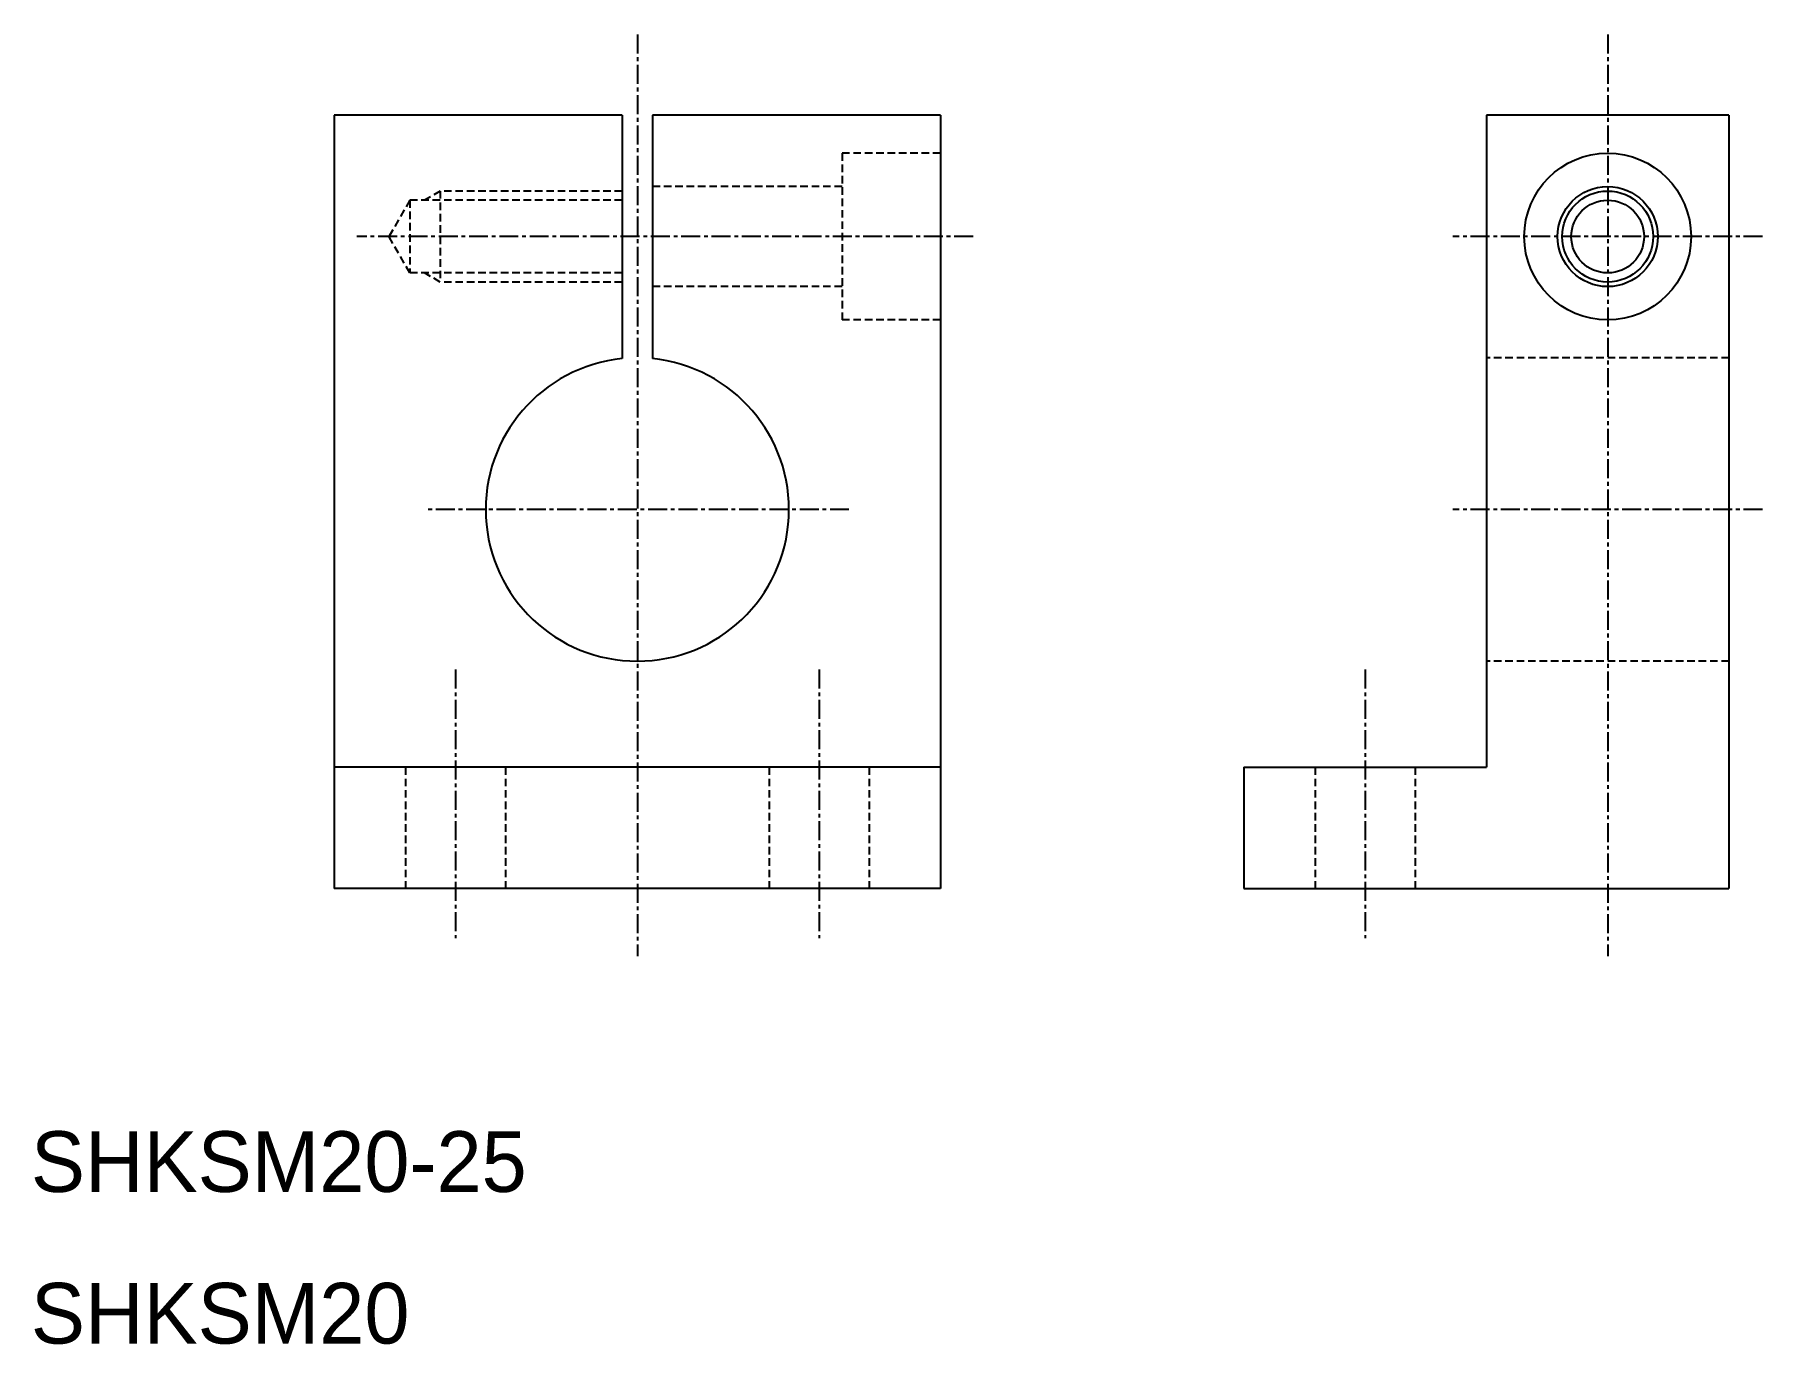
# Model space of a CAD drawing. Extents: x 10 to 124, y 10 to 96.
import ezdxf

# ---------------------------------------------------------------- set-up
doc = ezdxf.new("R2010")
doc.units = 0
doc.linetypes.add('CENTER', pattern=[2, 1.25, -0.25, 0.25, -0.25])
doc.linetypes.add('DASHED', pattern=[0.75, 0.5, -0.25])
doc.layers.get('0').update_dxf_attribs({"linetype": 'CONTINUOUS'})
doc.layers.add('CENTER', color=1, linetype='CENTER')

msp = doc.modelspace()

# ---------------------------------------------------------------- linework, layer by layer
at = {"color": 7, "linetype": 'CONTINUOUS'}
for p, q in [((30, 91), (30, 40)), ((49, 91), (30, 91)), ((49, 91), (49, 74.95)), ((51, 91), (51, 74.95)), ((70, 91), (51, 91)), ((70, 91), (70, 40)), ((106, 91), (106, 48)), ((122, 91), (106, 91)), ((122, 91), (122, 40)), ((70, 48), (30, 48)), ((90, 48), (106, 48)), ((90, 48), (90, 40)), ((70, 40), (30, 40)), ((50, 40), (50, 40)), ((60, 40), (60, 40)), ((90, 40), (122, 40))]:
    msp.add_line(p, q, dxfattribs=at)
at = {"color": 3, "linetype": 'DASHED'}
for p, q in [((63.5, 88.5), (63.5, 77.5)), ((70, 88.5), (63.5, 88.5)), ((37, 86), (35.96, 85.4)), ((49, 86), (37, 86)), ((37, 86), (37, 80)), ((63.5, 86.3), (51, 86.3)), ((35, 85.4), (33.61, 83)), ((49, 85.4), (35, 85.4)), ((35, 85.4), (35, 80.6)), ((35, 80.6), (33.61, 83)), ((49, 80.6), (35, 80.6)), ((37, 80), (35.96, 80.6)), ((49, 80), (37, 80)), ((63.5, 79.7), (51, 79.7)), ((70, 77.5), (63.5, 77.5)), ((122, 75), (106, 75)), ((122, 55), (106, 55)), ((34.7, 48), (34.7, 40)), ((41.3, 48), (41.3, 40)), ((58.7, 48), (58.7, 40)), ((65.3, 48), (65.3, 40)), ((94.7, 48), (94.7, 40)), ((101.3, 48), (101.3, 40))]:
    msp.add_line(p, q, dxfattribs=at)
at = {"color": 7, "linetype": 'CONTINUOUS'}
for radius in [5.5, 3.3, 2.4]:
    msp.add_circle((114, 83), radius, dxfattribs=at)
at = {"color": 3, "linetype": 'CONTINUOUS'}
msp.add_circle((114, 83), 3, dxfattribs=at)
at = {"color": 7, "linetype": 'CONTINUOUS'}
msp.add_arc((50, 65), 10, 95.7392, 84.2608, dxfattribs=at)
at = {"layer": 'CENTER', "color": 1, "linetype": 'CENTER'}
for p, q in [((50, 96.32), (50, 35.54)), ((114, 96.32), (114, 35.54)), ((72.15, 83), (31.49, 83)), ((124.21, 83), (103.79, 83)), ((63.96, 65), (36.04, 65)), ((124.21, 65), (103.79, 65)), ((38, 54.44), (38, 36.73)), ((62, 54.44), (62, 36.73)), ((98, 54.44), (98, 36.73))]:
    msp.add_line(p, q, dxfattribs=at)

# ---------------------------------------------------------------- texts
at = {"color": 7, "linetype": 'CONTINUOUS'}
for s, p in [('SHKSM20-25', (10, 20)), ('SHKSM20', (10, 10))]:
    msp.add_text(s, height=4, dxfattribs=at).set_placement(p)

doc.saveas('drawing.dxf')
